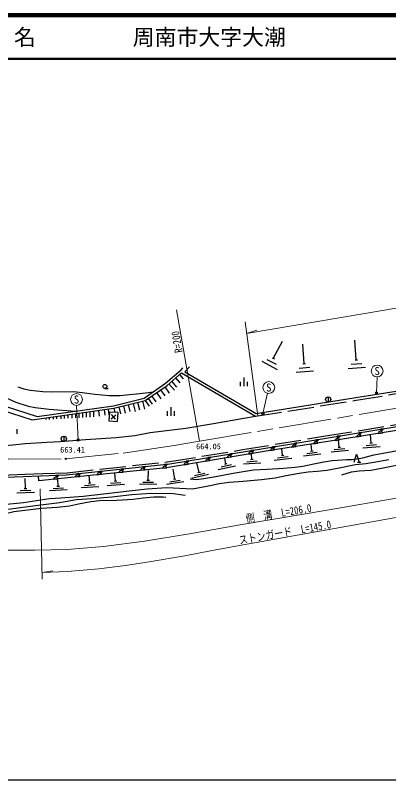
# Model space of a CAD drawing. Units: millimetres, scale not verified. Extents: x 40000 to 680000, y 20000 to 380000.
# Drawn here: x 378184 to 463543, y 205000 to 380000 of the extents above; entities that cross this region are included whole.
import ezdxf
from ezdxf.enums import TextEntityAlignment as Align

# ---------------------------------------------------------------- set-up
doc = ezdxf.new("R2010")
doc.units = ezdxf.units.MM
doc.header["$LTSCALE"] = 1000
doc.linetypes.add('CHAIN', pattern=[18.5, 12, -1.5, 3.5, -1.5])
doc.linetypes.add('DASHED', pattern=[7.5, 6, -1.5])
for name, color, linetype, lineweight in [('M-BGD', 7, 'Continuous', 25), ('M-BMK', 2, 'CHAIN', 13), ('M-STR-HTXT', 7, 'Continuous', 13), ('M-STR-STRC', 7, 'Continuous', 25), ('M-TTL', 2, 'Continuous', 140), ('M-TTL-BAND', 7, 'Continuous', 25), ('M-TTL-LINE', 7, 'Continuous', 50)]:
    doc.layers.add(name, color=color, linetype=linetype, lineweight=lineweight)
doc.layers.add('M-TTL-TXT', color=7, linetype='Continuous')
doc.styles.add('ＭＳ ゴシック', font='')
doc.styles.get('ＭＳ ゴシック').set_extended_font_data('MS Gothic')

msp = doc.modelspace()

# ---------------------------------------------------------------- linework, layer by layer
at = {"layer": 'M-BGD'}
for p, q in [((437159, 301460), (439274, 305432)), ((444224, 300228), (443888, 304716)), ((456129, 301121), (455792, 305608)), ((435676, 301230), (437795, 300102)), ((436911, 301592), (437406, 301329)), ((455850, 301100), (456408, 301142)), ((416117, 298868), (416460, 299296)), ((417998, 299537), (416902, 298407)), ((434547, 300812), (438078, 298932)), ((443095, 299241), (445488, 299421)), ((443945, 300207), (444503, 300249)), ((454269, 299176), (458258, 299476)), ((455000, 300134), (457393, 300313)), ((416640, 296798), (415786, 297790)), ((416902, 298407), (433215, 288818)), ((442364, 298284), (446353, 298583)), ((415113, 294897), (413969, 296224)), ((415872, 295881), (414891, 297019)), ((429669, 295061), (429669, 296106)), ((430469, 295061), (430469, 297053)), ((431269, 295061), (431269, 296106)), ((398659, 294580), (399409, 294580)), ((412430, 292878), (411449, 294284)), ((413468, 293489), (412434, 294972)), ((414558, 294172), (413292, 295640)), ((409535, 290966), (408605, 292300)), ((410379, 291510), (409428, 292874)), ((411533, 292195), (410525, 293640)), ((449724, 292649), (449724, 291449)), ((403391, 288913), (402978, 290587)), ((404469, 289287), (404081, 290860)), ((405656, 289331), (405210, 291138)), ((406660, 289576), (406213, 291386)), ((407772, 289855), (407326, 291661)), ((408894, 290496), (407953, 291845)), ((391992, 287835), (391992, 288778)), ((392819, 287883), (392819, 288896)), ((393646, 287932), (393646, 289015)), ((394473, 287980), (394473, 289134)), ((395300, 288029), (395300, 289253)), ((396127, 288077), (396127, 289372)), ((397440, 288255), (397256, 289534)), ((398738, 288445), (398555, 289720)), ((399649, 288555), (399463, 289851)), ((401014, 289075), (400775, 290043)), ((402322, 288752), (401932, 290329)), ((413001, 288317), (413001, 289362)), ((413801, 288317), (413801, 290309)), ((414601, 288317), (414601, 289362)), ((385249, 287440), (385249, 287809)), ((385966, 287482), (385966, 287912)), ((386889, 287536), (386889, 288045)), ((387702, 287584), (387702, 288161)), ((388694, 287642), (388694, 288304)), ((389425, 287685), (389425, 288409)), ((390283, 287735), (390283, 288532)), ((391193, 287788), (391193, 288663)), ((400089, 287633), (401153, 288565)), ((401087, 287567), (400155, 288631)), ((378623, 284205), (378623, 285250)), ((462284, 285328), (461666, 285227)), ((389261, 283640), (389261, 282440)), ((452413, 283722), (451796, 283622)), ((456254, 283480), (457232, 283640)), ((457348, 284525), (456731, 284425)), ((459544, 282063), (459398, 283995)), ((461188, 284289), (462166, 284449)), ((442546, 282100), (441928, 281998)), ((445982, 280279), (445818, 281819)), ((446379, 281905), (447358, 282056)), ((447479, 282915), (446861, 282813)), ((451320, 282672), (452297, 282832)), ((452250, 281131), (452074, 282795)), ((459265, 282042), (459824, 282084)), ((432680, 280470), (432062, 280368)), ((436495, 280385), (437474, 280536)), ((437613, 281285), (436995, 281183)), ((439281, 279273), (439105, 280786)), ((441437, 281145), (442416, 281296)), ((445703, 280249), (446260, 280308)), ((450356, 280026), (454334, 280446)), ((451104, 280558), (453491, 280810)), ((451972, 281102), (452529, 281161)), ((457618, 281014), (461607, 281317)), ((458382, 281524), (460775, 281705)), ((422812, 278847), (422195, 278746)), ((426341, 277322), (426045, 278640)), ((426632, 278738), (427609, 278900)), ((427746, 279657), (427128, 279556)), ((431564, 279559), (432541, 279722)), ((431981, 278313), (432539, 278352)), ((432260, 278333), (432167, 279659)), ((437399, 278148), (441372, 278610)), ((438141, 278687), (440525, 278965)), ((439003, 279241), (439559, 279305)), ((444088, 279173), (448065, 279595)), ((444836, 279705), (447222, 279958)), ((407969, 276721), (407347, 276654)), ((412940, 277259), (412318, 277191)), ((416767, 277095), (417745, 277258)), ((417878, 278037), (417261, 277936)), ((420214, 275361), (419668, 277544)), ((421700, 277916), (422677, 278079)), ((424587, 276005), (428490, 276883)), ((425269, 276620), (427611, 277146)), ((426068, 277261), (426615, 277383)), ((430327, 277296), (434318, 277574)), ((431094, 277800), (433488, 277967)), ((456405, 277727), (457157, 277727)), ((393056, 275108), (392434, 275041)), ((396903, 274831), (397889, 274930)), ((398027, 275646), (397405, 275578)), ((401079, 273406), (400924, 275236)), ((401878, 275332), (402863, 275431)), ((402998, 276183), (402376, 276116)), ((406853, 275833), (407838, 275932)), ((408553, 273562), (408596, 275811)), ((411827, 276334), (412813, 276433)), ((414632, 273837), (414307, 276063)), ((418491, 274003), (422372, 274972)), ((419158, 274633), (421487, 275215)), ((419942, 275293), (420485, 275429)), ((380506, 271686), (380417, 273934)), ((386958, 273784), (387943, 273889)), ((388075, 274703), (387450, 274681)), ((387979, 272209), (387881, 273882)), ((391930, 274312), (392915, 274417)), ((395188, 272921), (395069, 274645)), ((399921, 272856), (402312, 273059)), ((400800, 273382), (401358, 273430)), ((407345, 273135), (409745, 273089)), ((408273, 273567), (408833, 273557)), ((412784, 272657), (416742, 273236)), ((413510, 273218), (415885, 273565)), ((414355, 273797), (414910, 273878)), ((379325, 271188), (381723, 271284)), ((380227, 271674), (380786, 271697)), ((386036, 271193), (390029, 271428)), ((386808, 271689), (389204, 271830)), ((387700, 272192), (388259, 272225)), ((393255, 271886), (397245, 272160)), ((394022, 272389), (396416, 272554)), ((394909, 272902), (395468, 272940)), ((399162, 272341), (403147, 272678)), ((406537, 272700), (410536, 272624)), ((378544, 270706), (382541, 270866))]:
    msp.add_line(p, q, dxfattribs=at)
at = {"layer": 'M-BGD', "linetype": 'DASHED'}
msp.add_line((384509, 275085), (390030, 275284), dxfattribs=at)
for points in [[(433097, 288192), (456115, 291870), (466813, 293621), (479144, 295694), (488403, 297256), (495322, 298233), (500757, 298737), (505900, 299301), (511926, 299511), (518810, 299623), (526070, 299539), (531353, 299213), (539914, 298378), (546727, 297415), (567102, 294484)], [(390030, 275284), (413451, 277817), (430160, 280560), (449131, 283695), (471406, 287318), (474000, 287837), (486484, 289808), (493436, 291042), (499890, 291750), (507797, 292388), (514884, 292614), (525151, 292467), (530477, 292187), (540059, 291269), (552392, 289331), (557329, 288708), (566176, 287292)]]:
    msp.add_lwpolyline(points, dxfattribs=at)
at = {"layer": 'M-BGD'}
for points in [[(433215, 288818), (456019, 292462), (466715, 294213), (479044, 296286), (488311, 297849), (495252, 298829), (500697, 299334), (505857, 299899), (511911, 300111), (518808, 300223), (526092, 300139), (531400, 299811), (539985, 298974), (546812, 298009), (567179, 295079)], [(362531, 286962), (375829, 290544), (383179, 288118), (400621, 290623), (407634, 292355), (412496, 295746), (416117, 298868)], [(362565, 286350), (374920, 289677), (382064, 287352), (400736, 290034), (407886, 291799), (412865, 295272), (416184, 298133), (433097, 288192)], [(378749, 294979), (380147, 294496), (381571, 294195), (384487, 293849), (386626, 293795), (391529, 293880), (394056, 293578), (396345, 293260), (399542, 292930), (402123, 292936), (404279, 293161), (405915, 293370), (407256, 293467), (408602, 293632), (409664, 293771)], [(315074, 292595), (323573, 289730), (333565, 287063), (342018, 285007), (348871, 283722), (353368, 282943), (358355, 282261), (363279, 281845), (368417, 281486), (371854, 281457), (375365, 281473), (380509, 281945), (385357, 282289), (388435, 282424), (394211, 282894), (401219, 283365), (405516, 283828), (408985, 284502), (417174, 285511), (423464, 286522), (430416, 287751), (433097, 288192)], [(375418, 292739), (378321, 291433), (381125, 290525), (382701, 290229), (385935, 289859), (391978, 289382)], [(361020, 273904), (374019, 274209), (389905, 274767), (413519, 277321), (430241, 280067), (449212, 283202), (471495, 286825), (474088, 287345), (486567, 289315), (493507, 290546), (499937, 291253), (507825, 291888), (514889, 292114), (525135, 291967), (530440, 291688), (539996, 290772), (552322, 288836), (557258, 288213), (566112, 286796)], [(530343, 290793), (522786, 291222), (514312, 291252), (506270, 290968), (496484, 290131), (492116, 289561), (483735, 288041), (468664, 285514), (450651, 282562), (436895, 280447), (412760, 276428), (395271, 274667), (383593, 273427), (383475, 274541)], [(418174, 273847), (419522, 273728), (421316, 273955), (424014, 274394), (428007, 275205), (432656, 275947), (435788, 276102), (439483, 276300), (442098, 276532), (443894, 276816), (446404, 277291), (448750, 277807), (450638, 278113), (453962, 278331), (455229, 278328), (457660, 278673), (460157, 279337), (463922, 280093), (468638, 280965), (470975, 281619), (472606, 282304), (473285, 282698)], [(375432, 268024), (380029, 268498), (386034, 269353), (388573, 269531), (393694, 269900), (398309, 270449), (404190, 271145), (408350, 271629), (412818, 271900), (418681, 271599), (423111, 272403), (424823, 272850), (427065, 273091), (430251, 273331), (434447, 273704), (437562, 274140), (440076, 274671), (443055, 275188), (445167, 275447), (447190, 275671), (449422, 275895), (451856, 276307), (455960, 277126), (458312, 277427), (460130, 277683), (463550, 278327)], [(455618, 277727), (456200, 279509), (456782, 277727)], [(452817, 274831), (455035, 275456), (456763, 275709), (459461, 275839), (462271, 276405), (467572, 277473)], [(359978, 274661), (360955, 274400), (373222, 274608), (380436, 274939), (384509, 275085)], [(357783, 264015), (359271, 264758), (361172, 265284), (365025, 265587), (369675, 266262), (373273, 266589), (375925, 266895), (382155, 267722), (388292, 268474), (392165, 269163), (395767, 269373), (400286, 269796), (404825, 270303), (409278, 270629), (414368, 270520), (417003, 270107)], [(359975, 263699), (361248, 264056), (363630, 264200), (366633, 264639), (369686, 265075), (373082, 265377), (375314, 265825), (377834, 266381), (384185, 267168), (387782, 267370), (390582, 267731), (392659, 268192), (395424, 268693), (397461, 268918), (401345, 269033), (405103, 269246), (407433, 269538), (409864, 269771), (411959, 269776), (412613, 269667)]]:
    msp.add_lwpolyline(points, dxfattribs=at)
msp.add_lwpolyline([(399557, 287167), (401553, 287035), (401685, 289031), (399689, 289163)], close=True, dxfattribs=at)
for centre, radius in [((398659, 295030), 450), ((449724, 292049), 600), ((389261, 283040), 600), ((389741, 278492), 150)]:
    msp.add_circle(centre, radius, dxfattribs=at)
for centre, radius, start, end in [((461966, 285331), 318, 199.12739, 359.34512), ((452096, 283726), 318, 199.12739, 359.34512), ((456759, 283464), 505, 20.47685, 178.13504), ((457031, 284529), 318, 199.12739, 359.34512), ((461693, 284272), 505, 20.47685, 178.13504), ((442228, 282103), 318, 199.27558, 359.49331), ((446883, 281884), 505, 19.91381, 177.572), ((447161, 282918), 318, 199.27558, 359.49331), ((451824, 282655), 505, 20.47685, 178.13504), ((432068, 279544), 505, 20.62441, 178.2826), ((432362, 280472), 318, 199.27558, 359.49331), ((437000, 280364), 505, 19.91381, 177.572), ((437295, 281288), 318, 199.27558, 359.49331), ((441941, 281124), 505, 19.91381, 177.572), ((422204, 277901), 505, 20.62441, 178.2826), ((422494, 278850), 318, 199.21399, 359.43172), ((427136, 278723), 505, 20.62441, 178.2826), ((427428, 279660), 318, 199.21399, 359.43172), ((407652, 276742), 318, 196.06428, 356.28201), ((412330, 276286), 505, 16.92076, 174.57895), ((412623, 277279), 318, 196.06428, 356.28201), ((417272, 277080), 505, 20.62441, 178.2826), ((417561, 278040), 318, 199.21399, 359.43172), ((392433, 274267), 505, 17.23375, 174.89194), ((392739, 275129), 318, 196.06428, 356.28201), ((397406, 274783), 505, 16.92076, 174.57895), ((397710, 275666), 318, 196.06428, 356.28201), ((402380, 275284), 505, 16.92076, 174.57895), ((402681, 276204), 318, 196.06428, 356.28201), ((407355, 275785), 505, 16.92076, 174.57895), ((387461, 273739), 505, 17.23375, 174.89194), ((387761, 274746), 318, 191.90539, 352.12312)]:
    msp.add_arc(centre, radius, start, end, dxfattribs=at)
at = {"layer": 'M-BMK'}
msp.add_lwpolyline([(259095, 303977), (270459, 301125), (278921, 299334), (295439, 294792), (314937, 288706), (321203, 286870), (328636, 284864), (338054, 282614), (346760, 280952), (351855, 280082), (360551, 279102), (367625, 278461), (376631, 278349), (389741, 278492), (402829, 279769), (414464, 281530), (420260, 282527), (467267, 290352)], dxfattribs=at)
at = {"layer": 'M-STR-HTXT'}
for p, q in [((420260, 282527), (415017, 312599)), ((433601, 288272), (430717, 309787)), ((431067, 307177), (433407, 307918)), ((460748, 293579), (460904, 297211)), ((434786, 288806), (435836, 293462)), ((392544, 282758), (392174, 290695)), ((384354, 250880), (383873, 271580)), ((384319, 252401), (386732, 252854))]:
    msp.add_line(p, q, dxfattribs=at)
for points in [[(431067, 307177), (458555, 311807), (475553, 314740), (491844, 317607), (497830, 318268), (506025, 318995), (512616, 319164), (520928, 319117), (527489, 318974), (534125, 318472), (539504, 318095), (547892, 316849), (569565, 313609)], [(360857, 258449), (366362, 258028), (374212, 257565), (382684, 257578), (390048, 257734), (398351, 258401), (407739, 259582), (418018, 261255), (429100, 263261), (449456, 266701), (466191, 269591), (477775, 271595), (488140, 273374), (494045, 274202), (499083, 274787), (506668, 275427), (514330, 275700), (524745, 275705), (533842, 275101), (541809, 274363), (547105, 273648), (555821, 272200), (564007, 270451)], [(384319, 252401), (390122, 252668), (397297, 253245), (403349, 254026), (408764, 254894), (416904, 256280), (422844, 257413), (430289, 258794), (443918, 261194), (464789, 264936), (472350, 266245), (477190, 267167), (488259, 269109), (490276, 269436), (497112, 270236), (505940, 270960), (513986, 271200), (523002, 271313), (526945, 271065)]]:
    msp.add_lwpolyline(points, dxfattribs=at)
for centre in [(460904, 298561), (436133, 294779), (392174, 292045)]:
    msp.add_circle(centre, 1350, dxfattribs=at)
at = {"layer": 'M-STR-STRC'}
for centre in [(460748, 293579), (434786, 288806), (392544, 282758)]:
    msp.add_circle(centre, 250, dxfattribs=at)
at = {"layer": 'M-TTL'}
msp.add_line((680000, 380000), (40000, 380000), dxfattribs=at)
at = {"layer": 'M-TTL-BAND'}
msp.add_line((40000, 205000), (579000, 205000), dxfattribs=at)
at = {"layer": 'M-TTL-LINE'}
msp.add_line((40000, 370000), (680000, 370000), dxfattribs=at)

# ---------------------------------------------------------------- texts
at = {"layer": 'M-BGD', "style": 'ＭＳ ゴシック'}
for s, p in [('664.05', (422344, 280257)), ('663.41', (391275, 279488))]:
    msp.add_text(s, height=1320, dxfattribs=at).set_placement(p, align=Align.BOTTOM_CENTER)
at = {"layer": 'M-STR-HTXT', "style": 'ＭＳ ゴシック', "width": 0.8}
for s, rotation, p in [('R=200', 99.889, (416578, 305467)), ('側\u3000溝\u3000L=206.0', 9.594, (438602, 264550)), ('ストンガード\u3000L=145.0', 10.047, (440078, 260201))]:
    msp.add_text(s, height=1833, rotation=rotation, dxfattribs=at).set_placement(p, align=Align.BOTTOM_CENTER)
at = {"layer": 'M-STR-HTXT', "style": 'ＭＳ ゴシック'}
for p in [(460904, 298561), (436133, 294779), (392174, 292045)]:
    msp.add_text('S', height=1833, dxfattribs=at).set_placement(p, align=Align.MIDDLE_CENTER)
at = {"layer": 'M-TTL-TXT', "style": 'ＭＳ ゴシック'}
for s, p in [('地 名', (370380, 375000)), ('周南市大字大潮', (405024, 375000))]:
    msp.add_text(s, height=3666, dxfattribs=at).set_placement(p, align=Align.MIDDLE_LEFT)

doc.saveas('drawing.dxf')
